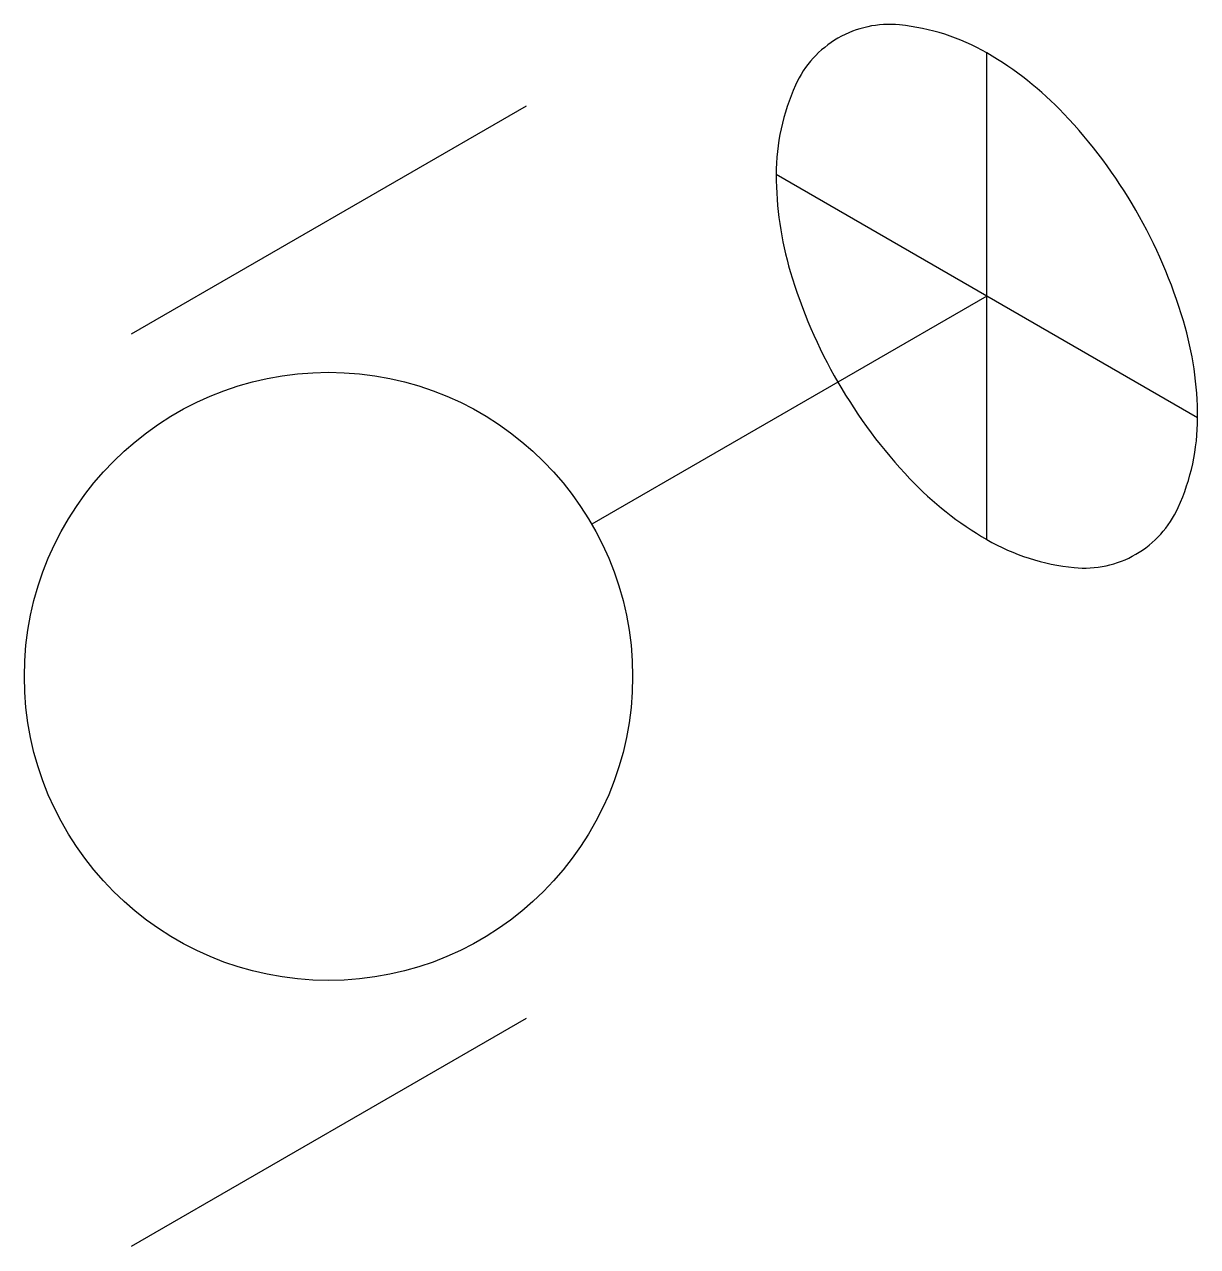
# Model space of a CAD drawing. Header units: millimetres. Extents: x -10045.626 to -10045.317, y -38.413 to -38.092.
import ezdxf

# ---------------------------------------------------------------- set-up
doc = ezdxf.new("R2010")
doc.units = ezdxf.units.MM
doc.layers.add('Tub_iso_bloqueios', color=2, linetype='Continuous')

msp = doc.modelspace()

# ---------------------------------------------------------------- linework, layer by layer
at = {"layer": 'Tub_iso_bloqueios'}
for p, q in [((-10045.37241, -38.22723), (-10045.37241, -38.09923)), ((-10045.49365, -38.11323), (-10045.59758, -38.17323)), ((-10045.31698, -38.19523), (-10045.42784, -38.13123)), ((-10045.37241, -38.16323), (-10045.47633, -38.22323)), ((-10045.49365, -38.35323), (-10045.59758, -38.41323))]:
    msp.add_line(p, q, dxfattribs=at)
msp.add_lwpolyline([(-10045.33322, -38.14061, 0.058752), (-10045.35217, -38.11521, 0.072341), (-10045.37241, -38.09923, 0.106617), (-10045.39537, -38.09185, 0.156851), (-10045.4116, -38.09535, 0.156851), (-10045.42275, -38.10766, 0.106617), (-10045.42784, -38.13123, 0.072341), (-10045.42412, -38.15675, 0.058752), (-10045.4116, -38.18586, 0.058752), (-10045.39265, -38.21126, 0.072341), (-10045.37241, -38.22723, 0.106617), (-10045.34945, -38.23462, 0.156851), (-10045.33322, -38.23112, 0.156851), (-10045.32207, -38.21881, 0.106617), (-10045.31698, -38.19523, 0.072341), (-10045.3207, -38.16972, 0.058752)], format="xyb", close=True, dxfattribs=at)
msp.add_circle((-10045.54562, -38.26323), 0.08, dxfattribs=at)

doc.saveas('drawing.dxf')
